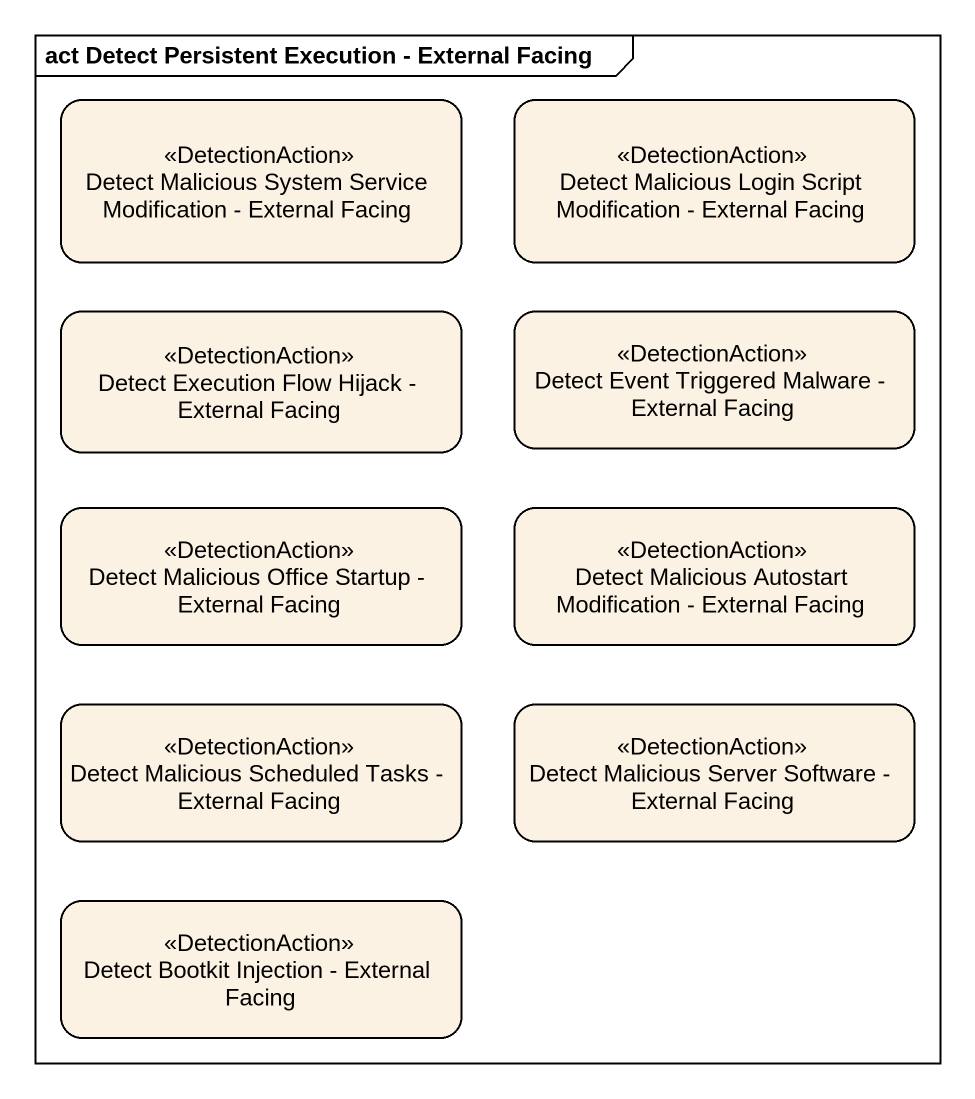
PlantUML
@startuml
mainframe act Detect Persistent Execution - External Facing
hide empty description
state "Detect Malicious System Service Modification - External Facing" as Detect_Malicious_System <<DetectionAction>>
state "Detect Malicious Login Script Modification - External Facing" as Detect_Malicious_Login <<DetectionAction>>
state "Detect Execution Flow Hijack - External Facing" as Detect_Execution_Flow <<DetectionAction>>
state "Detect Event Triggered Malware - External Facing" as Detect_Event_Triggered <<DetectionAction>>
state "Detect Malicious Office Startup - External Facing" as Detect_Malicious_Office <<DetectionAction>>
state "Detect Malicious Autostart Modification - External Facing" as Detect_Malicious_Autostart <<DetectionAction>>
state "Detect Malicious Scheduled Tasks - External Facing" as Detect_Malicious_Scheduled <<DetectionAction>>
state "Detect Malicious Server Software - External Facing" as Detect_Malicious_Server <<DetectionAction>>
state "Detect Bootkit Injection - External Facing" as Detect_Bootkit_Injection <<DetectionAction>>
@enduml
